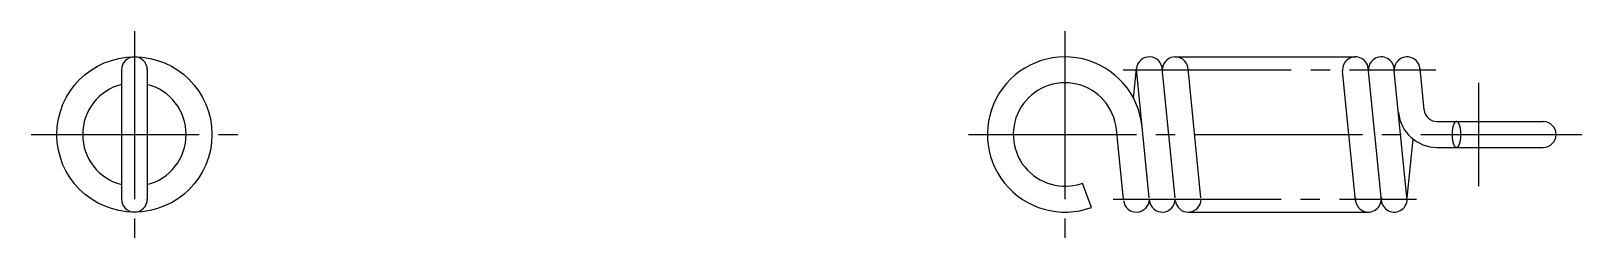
# Model space of a CAD drawing. Extents: x 5.3 to 80.7, y 5 to 63.6.
# Drawn here: x 50.67 to 80.67, y 59.64 to 63.64 of the extents above; entities outside this region: 2.
import ezdxf

# ---------------------------------------------------------------- set-up
doc = ezdxf.new("R2010")
doc.units = 0
doc.header["$LTSCALE"] = 0.25
for name, pattern in [('CENTER', [17.5, 13, -1.5, 1.5, -1.5]), ('DASHED', [3.5, 2, -1.5]), ('PHANTOM', [63.5, 31.75, -6.35, 6.35, -6.35, 6.35, -6.35])]:
    doc.linetypes.add(name, pattern=pattern)
doc.layers.get('0').update_dxf_attribs({"linetype": 'CONTINUOUS'})
doc.layers.add('CENTER', color=1, linetype='CENTER')
doc.styles.get("Standard").update_dxf_attribs({"font": 'txt', "bigfont": 'BIGFONT'})

msp = doc.modelspace()

# ---------------------------------------------------------------- linework, layer by layer
at = {"color": 3, "linetype": 'PHANTOM'}
for p, q in [((72.804, 63.144), (76.291, 63.144)), ((73.054, 60.144), (76.541, 60.144))]:
    msp.add_line(p, q, dxfattribs=at)
for p, q in [((52.422, 62.894), (52.422, 60.394)), ((52.922, 62.894), (52.922, 60.394)), ((71.998, 62.346), (72.055, 62.919)), ((72.302, 60.419), (72.054, 62.904)), ((72.802, 60.419), (72.552, 62.919)), ((73.302, 60.419), (73.052, 62.919)), ((76.292, 60.369), (76.042, 62.869)), ((76.792, 60.369), (76.542, 62.869)), ((77.292, 60.369), (77.042, 62.869)), ((77.62, 62.119), (77.54, 62.919)), ((52.922, 62.269), (52.922, 62.269)), ((77.869, 61.894), (79.922, 61.894)), ((52.922, 61.644), (52.922, 61.644)), ((71.802, 60.394), (71.667, 61.743)), ((77.292, 60.419), (77.406, 61.554)), ((77.869, 61.394), (79.922, 61.394)), ((71.185, 60.234), (71.014, 60.704))]:
    msp.add_line(p, q)
at = {"color": 3, "linetype": 'DASHED'}
msp.add_lwpolyline([(78.33, 61.644, 0.024571), (78.327, 61.713, 0.031378), (78.316, 61.783, 0.057702), (78.293, 61.85, 0.261259), (78.245, 61.894, 0.258303), (78.197, 61.85, 0.05662), (78.174, 61.785, 0.03133), (78.163, 61.717, 0.024978), (78.159, 61.646, 0.024488), (78.162, 61.577, 0.030961), (78.173, 61.507, 0.055884), (78.195, 61.44, 0.258872), (78.245, 61.394, 0.258306), (78.293, 61.437, 0.05662), (78.315, 61.503, 0.031329), (78.327, 61.571, 0.024977), (78.33, 61.641)], format="xyb", dxfattribs=at)
msp.add_circle((52.672, 61.644), 1.5)
for centre, radius, start, end in [((52.672, 62.894), 0.25, 0, 180), ((70.672, 61.644), 1.5, 5.7106, 290), ((72.304, 62.894), 0.25, 0, 174.2894), ((72.804, 62.894), 0.25, 0, 174.2894), ((76.291, 62.894), 0.25, 0, 185.7106), ((76.791, 62.894), 0.25, 0, 185.7106), ((77.291, 62.894), 0.25, 0, 185.7106), ((52.672, 61.644), 1, 104.4775, 255.5225), ((52.672, 61.644), 1, 284.4775, 75.5225), ((70.672, 61.644), 1, 5.7106, 290), ((77.869, 62.144), 0.25, 185.7106, 270), ((77.869, 62.144), 0.75, 185.7106, 270), ((79.922, 61.644), 0.25, 270, 90), ((52.672, 60.394), 0.25, 180, 0), ((72.054, 60.394), 0.25, 185.7106, 0), ((72.554, 60.394), 0.25, 185.7106, 0), ((73.054, 60.394), 0.25, 185.7106, 0), ((76.541, 60.394), 0.25, 174.2894, 0), ((77.041, 60.394), 0.25, 174.2894, 0)]:
    msp.add_arc(centre, radius, start, end)
at = {"layer": 'CENTER', "color": 1, "linetype": 'CENTER'}
for p, q in [((52.672, 63.644), (52.672, 59.644)), ((70.672, 63.644), (70.672, 59.644)), ((71.8, 62.894), (77.845, 62.894)), ((78.672, 62.644), (78.672, 60.644)), ((50.672, 61.644), (54.672, 61.644)), ((68.803, 61.644), (80.672, 61.644)), ((71.604, 60.394), (77.472, 60.394))]:
    msp.add_line(p, q, dxfattribs=at)

# ---------------------------------------------------------------- texts
for s, p in [('BWT3-10', (5, 12.5)), ('BWT03', (5, 5))]:
    msp.add_text(s, height=2).set_placement(p)

doc.saveas('drawing.dxf')
